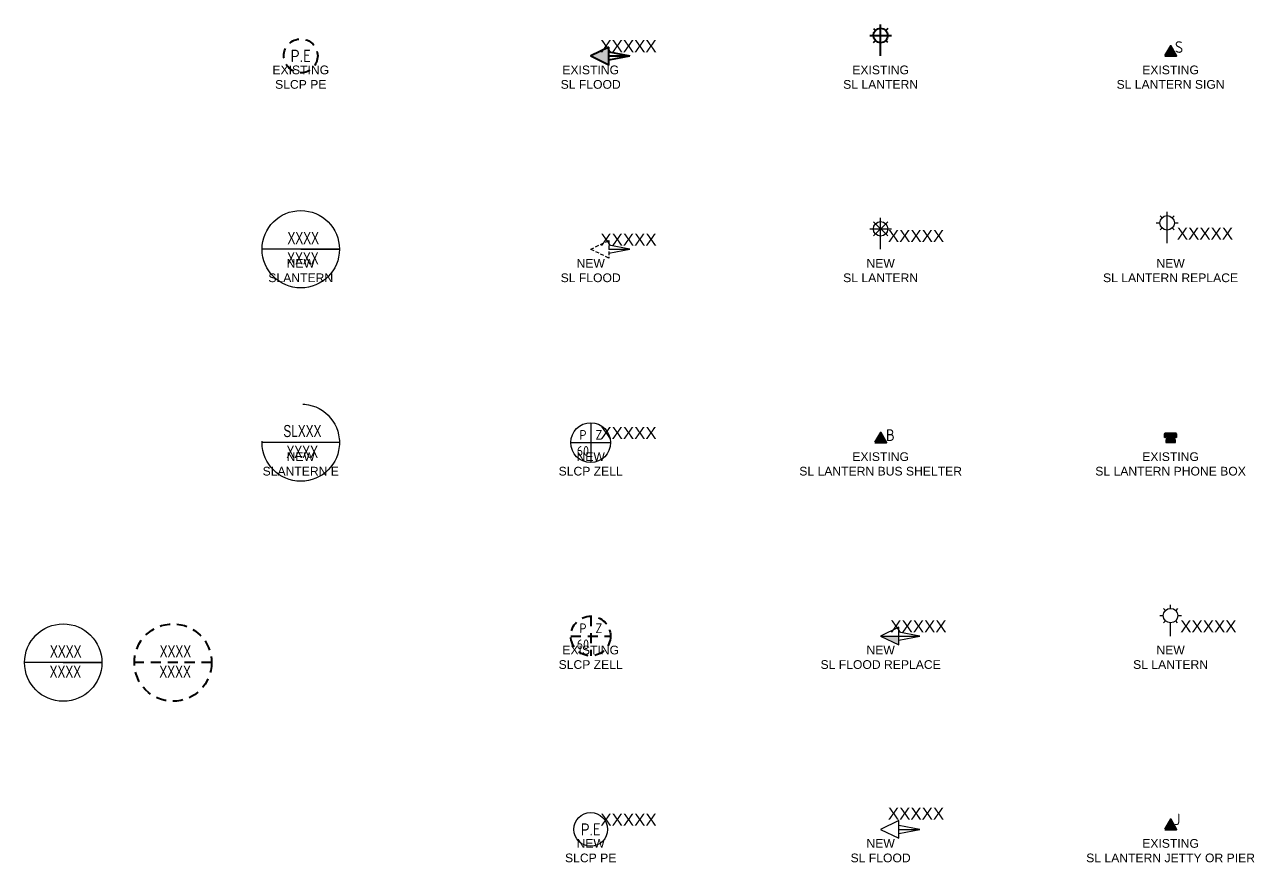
# Model space of a CAD drawing. Header units: metres. Extents: x -57 to 424, y -7 to 166.
# Drawn here: x -57.1 to 197.3, y -6.8 to 166.5 of the extents above; entities that cross this region are included whole.
import ezdxf
from ezdxf.enums import TextEntityAlignment as Align

# ---------------------------------------------------------------- set-up
doc = ezdxf.new("R2010")
doc.units = ezdxf.units.M
doc.set_wipeout_variables(frame=1)
for name, pattern in [('Dash', [5, 3, -2]), ('DASHED', [0.75, 0.5, -0.25]), ('DASHEDX2', [38.1, 25.4, -12.7])]:
    doc.linetypes.add(name, pattern=pattern)
doc.layers.get('0').update_dxf_attribs({"color": 6})
doc.layers.add('Equip_SP_SL_EXT', color=7, linetype='Continuous')
doc.layers.add('Equip_SP_SL_NEW', color=2, linetype='Continuous')
doc.styles.add('iecARIAL', font='ARIAL.TTF', dxfattribs={"height": 2})
doc.styles.add('IESYMBOL1', font='isocp.shx')
doc.styles.add('SL_LABEL', font='ARIAL.TTF', dxfattribs={"height": 2.5})
doc.styles.add('SLCP_LABEL', font='ARIAL.TTF', dxfattribs={"height": 3.5})
doc.styles.get("Standard").update_dxf_attribs({"font": 'ARIAL.TTF'})
doc.linetypes.add('IE UGWall', pattern='A,9.4,["/",Standard,S=1,R=0,X=0,Y=0.2],0', length=9.4)

# ---------------------------------------------------------------- blocks, each defined once
blk = doc.blocks.new('SLANTERN_EXIST')
at = {"linetype": 'DASHEDX2'}
blk.add_line((8, 0), (-8, 0), dxfattribs=at)
at = {"linetype": 'DASHEDX2', "lineweight": -2}
blk.add_circle((0, 0), 8, dxfattribs=at)
at = {"width": 0.7}
for tag, p in [('SNUMBER', (0.34, 1.15)), ('CNUMBER', (0.31, -3.15))]:
    blk.add_attdef(tag, text='', height=2.5, dxfattribs=at).set_placement(p, align=Align.CENTER)
at = {"flags": 1}
blk.add_attdef('Z', (0, 0), '', height=0.2, dxfattribs=at)
blk = doc.blocks.new('SLANTERN_NUM')
for p, q in [((8, 0), (-8, 0)), ((0, 0), (8, 0))]:
    blk.add_line(p, q)
blk.add_circle((0, 0), 8)
at = {"width": 0.7}
for tag, p in [('SNUMBER', (0.51, 1.05)), ('CNUMBER', (0.44, -3.15))]:
    blk.add_attdef(tag, text='', height=2.5, dxfattribs=at).set_placement(p, align=Align.CENTER)
at = {"flags": 1}
blk.add_attdef('Z', (0, 0), '', height=0.2, dxfattribs=at)
blk = doc.blocks.new('SLCP_PE_EXT')
at = {"linetype": 'Dash', "lineweight": 40, "ltscale": 0.7}
blk.add_circle((0, 0), 3.5, dxfattribs=at)
at = {"lineweight": 40, "style": 'IESYMBOL1'}
blk.add_text('P.E', height=2.56, dxfattribs=at).set_placement((0, 0), align=Align.MIDDLE)
at = {"style": 'iecARIAL', "flags": 8}
blk.add_attdef('ASSET_NUM', (1.5, 1.5), '', height=2.5, dxfattribs=at)
for tag, p, flags in [('Z', (0, 0), 1), ('CONSTRUCTED_VOLTAGE', (0, -0.2), 9), ('CONTROL_TYPE', (0, -0.4), 9), ('OPERATING_VOLTAGE', (0, -0.8), 9), ('ORIENTATION', (0, -1), 9), ('OWNED_BY', (0, -1.2), 9), ('STATE', (0, -2), 9), ('NO_PHASES', (0, -0.6), 9), ('USAGE', (0, -1.4), 9), ('LOCATION', (0, -1.6), 9), ('NOTES', (0, -1.8), 9)]:
    blk.add_attdef(tag, p, '', height=0.2, dxfattribs=dict(flags=flags))
blk = doc.blocks.new('SLCP_PE_NEW')
blk.add_circle((0, 0), 3.5)
at = {"style": 'IESYMBOL1'}
blk.add_text('P.E', height=2.5, dxfattribs=at).set_placement((0, 0), align=Align.MIDDLE)
for tag, height, flags, p in [('ASSET_NUM', 2.5, 8, (2, 2)), ('CONSTRUCTED_VOLTAGE', 0.2, 9, (1.5, 0)), ('CONTROL_TYPE', 0.2, 9, (1.5, -0.2)), ('OPERATING_VOLTAGE', 0.2, 9, (1.5, -0.6)), ('ORIENTATION', 0.2, 9, (1.5, -0.8)), ('OWNED_BY', 0.2, 9, (1.5, -1)), ('OPERATED_BY', 0.2, 9, (1.5, -1.2)), ('STATE', 0.2, 9, (1.5, -2.2)), ('STREETNAME', 0.2, 9, (1.5, -2.4)), ('SUBURB', 0.2, 9, (1.5, -2.6)), ('NO_PHASES', 0.2, 9, (1.5, -0.4)), ('MAINTAINED_BY', 0.2, 9, (1.5, -1.4)), ('USAGE', 0.2, 9, (1.5, -1.6)), ('LOCATION', 0.2, 9, (1.5, -1.8)), ('NOTES', 0.2, 9, (1.5, -2)), ('AMP_RATING', 0.2, 9, (1.5, -2.8)), ('Z', 0.2, 1, (1.5, -3))]:
    blk.add_attdef(tag, text='', height=height, dxfattribs=dict(flags=flags)).set_placement(p, align=Align.MIDDLE_LEFT)
blk = doc.blocks.new('SLCP_ZELL_EXT')
at = {"linetype": 'Dash', "lineweight": 40, "ltscale": 0.7}
for p, q in [((0, 4.11), (0, -4.11)), ((-4.11, 0), (4.11, 0))]:
    blk.add_line(p, q, dxfattribs=at)
blk.add_circle((0, 0), 4.11, dxfattribs=at)
at = {"lineweight": 40, "style": 'IESYMBOL1'}
for s, p in [('P', (-1.6, 0)), ('Z', (1.7, 0)), ('60', (-1.61, -3.31))]:
    blk.add_text(s, height=2, dxfattribs=at).set_placement(p, align=Align.BOTTOM_CENTER)
at = {"style": 'SLCP_LABEL', "flags": 9}
for tag, height, p in [('ASSET_NUM', 2.5, (2, 2)), ('STREET_CODE', 0.2, (0, -0.2))]:
    blk.add_attdef(tag, text='', height=height, dxfattribs=at).set_placement(p, align=Align.MIDDLE_LEFT)
at = {"flags": 1}
blk.add_attdef('Z', (0, 0), '', height=0.2, dxfattribs=at)
at = {"flags": 9}
for tag, p in [('CONSTRUCTED_VOLTAGE', (0, -0.4)), ('CONTROL_TYPE', (0, -0.6)), ('OPERATING_VOLTAGE', (0, -1)), ('ORIENTATION', (0, -1.2)), ('OWNED_BY', (0, -1.4)), ('STATE', (0, -2)), ('NO_PHASES', (0, -0.8)), ('USAGE', (0, -1.6)), ('LOCATION', (0, -1.8)), ('NOTES', (0, -2.2))]:
    blk.add_attdef(tag, text='', height=0.2, dxfattribs=at).set_placement(p, align=Align.MIDDLE_LEFT)
blk = doc.blocks.new('SLCP_ZELL_NEW')
for p, q in [((0, 4.11), (0, -4.11)), ((0, 4.11), (0, -4.11)), ((0, 4.11), (0, -4.11)), ((-4.11, 0), (4.11, 0)), ((-4.11, 0), (4.11, 0)), ((-4.11, 0), (4.11, 0))]:
    blk.add_line(p, q)
blk.add_circle((0, 0), 4.11)
at = {"style": 'IESYMBOL1'}
for s, p in [('P', (-1.6, 0)), ('Z', (1.7, 0)), ('60', (-1.61, -3.31))]:
    blk.add_text(s, height=2, dxfattribs=at).set_placement(p, align=Align.BOTTOM_CENTER)
for tag, height, flags, p in [('ASSET_NUM', 2.5, 8, (2, 2)), ('CONSTRUCTED_VOLTAGE', 0.2, 9, (1.5, 0)), ('CONTROL_TYPE', 0.2, 9, (1.5, -0.2)), ('OPERATING_VOLTAGE', 0.2, 9, (1.5, -0.6)), ('ORIENTATION', 0.2, 9, (1.5, -0.8)), ('OWNED_BY', 0.2, 9, (1.5, -1)), ('OPERATED_BY', 0.2, 9, (1.5, -1.2)), ('STATE', 0.2, 9, (1.5, -2.2)), ('STREETNAME', 0.2, 9, (1.5, -2.4)), ('SUBURB', 0.2, 9, (1.5, -2.6)), ('NO_PHASES', 0.2, 9, (1.5, -0.4)), ('MAINTAINED_BY', 0.2, 9, (1.5, -1.4)), ('USAGE', 0.2, 9, (1.5, -1.6)), ('LOCATION', 0.2, 9, (1.5, -1.8)), ('NOTES', 0.2, 9, (1.5, -2)), ('AMP_RATING', 0.2, 9, (1.5, -2.8)), ('Z', 0.2, 1, (1.5, -3))]:
    blk.add_attdef(tag, text='', height=height, dxfattribs=dict(flags=flags)).set_placement(p, align=Align.MIDDLE_LEFT)
blk = doc.blocks.new('SL_FLOOD_DEL')
at = {"linetype": 'DASHED', "ltscale": 1.5}
for p, q in [((0, 0), (3.75, 1.81)), ((3.75, -1.81), (0, 0)), ((3.75, 1.81), (3.75, -1.81))]:
    blk.add_line(p, q, dxfattribs=at)
blk.add_line((3.75, 0), (8.09, 0))
blk.add_lwpolyline([(3.75, -0.83), (8.09, 0), (3.75, 0.83)])
for tag, height, flags, p in [('ASSET_NUM', 2.5, 8, (2, 2)), ('CONSTRUCTED_VOLTAGE', 0.2, 9, (1.5, 0)), ('CONTROL_TYPE', 0.2, 9, (1.5, -0.2)), ('OPERATED_BY', 0.2, 9, (1.5, -1)), ('SUBURB', 0.2, 9, (1.5, -1.4)), ('STREETNAME', 0.2, 9, (1.5, -1.6)), ('LANTERN_PURPOSE', 0.2, 9, (1.5, -0.4)), ('LANTERN_TYPE', 0.2, 9, (1.5, -0.6)), ('NO_PHASES', 0.2, 9, (1.5, -0.8)), ('MAINTAINED_BY', 0.2, 9, (1.5, -1.2)), ('NOTES', 0.2, 9, (1.5, -1.8)), ('LOCATION', 0.2, 9, (1.5, -2)), ('LEGEND', 0.2, 9, (1.5, -2.2)), ('LTYPEVOCAB', 0.2, 9, (1.5, -2.4)), ('LTYPE', 0.2, 9, (1.5, -2.6)), ('LREPLACE', 0.2, 9, (1.5, -2.8)), ('LREMOVE', 0.2, 9, (1.5, -3)), ('LRATECODE', 0.2, 9, (1.5, -3.2)), ('LOUTREACHVOCAB', 0.2, 9, (1.5, -3.4)), ('LOUTREACH', 0.2, 9, (1.5, -3.6)), ('LNUMBER', 0.2, 9, (1.5, -3.8)), ('LANTNUMBER', 0.2, 9, (1.5, -4)), ('LNEW', 0.2, 9, (1.5, -4.2)), ('LMASTVOCAB', 0.2, 9, (1.5, -4.4)), ('LMAST', 0.2, 9, (1.5, -4.6)), ('LLAMPVOCAB', 0.2, 9, (1.5, -4.8)), ('LLAMP', 0.2, 9, (1.5, -5)), ('CREPLACE', 0.2, 9, (1.5, -7.4)), ('CREMOVE', 0.2, 9, (1.5, -7.6)), ('LEXIST', 0.2, 9, (1.5, -5.2)), ('LCHARGE3PERCENT', 0.2, 9, (1.5, -5.4)), ('LCHARGE3', 0.2, 9, (1.5, -5.6)), ('LCHARGE2PERCENT', 0.2, 9, (1.5, -5.8)), ('LCHARGE2', 0.2, 9, (1.5, -6)), ('LCHARGE1PERCENT', 0.2, 9, (1.5, -6.2)), ('LCHARGE1', 0.2, 9, (1.5, -6.4)), ('LCATEGORY', 0.2, 9, (1.5, -6.6)), ('LBRACKETVOCAB', 0.2, 9, (1.5, -6.8)), ('LBRACKET', 0.2, 9, (1.5, -7)), ('LKINGHEIGHT', 0.2, 9, (1.5, -7.2)), ('CNUMBER', 0.2, 9, (1.5, -7.8)), ('CNEW', 0.2, 9, (1.5, -8)), ('CEXIST', 0.2, 9, (1.5, -8.2)), ('STATE', 0.2, 9, (1.5, -8.6)), ('OWNED_BY', 0.2, 9, (1.5, -8.8)), ('ORIENTATION', 0.2, 9, (1.5, -9)), ('OPERATING_VOLTAGE', 0.2, 9, (1.5, -9.2)), ('Z', 0.2, 1, (1.5, -9.4)), ('USAGE', 0.2, 9, (1.5, -8.4))]:
    blk.add_attdef(tag, text='', height=height, dxfattribs=dict(flags=flags)).set_placement(p, align=Align.MIDDLE_LEFT)
blk = doc.blocks.new('SL_FLOOD_EXT')
at = {"lineweight": 40}
blk.add_hatch(color=256, dxfattribs=at).paths.add_polyline_path([(3.76, 1.82), (0, 0), (3.76, -1.82)])
for p in [(3.75, 0.83), (3.75, 0), (3.75, -0.83)]:
    blk.add_line(p, (8.09, 0), dxfattribs=at)
blk.add_lwpolyline([(3.76, 1.82), (0, 0), (3.76, -1.82)], close=True, dxfattribs=at)
for tag, height, flags, p in [('ASSET_NUM', 2.5, 8, (2, 2)), ('LNUMBER', 0.2, 9, (1.5, 0)), ('CONSTRUCTED_VOLTAGE', 0.2, 9, (1.5, -0.2)), ('CONTROL_TYPE', 0.2, 9, (1.5, -0.4)), ('OPERATING_VOLTAGE', 0.2, 9, (1.5, -1.2)), ('ORIENTATION', 0.2, 9, (1.5, -1.4)), ('OWNED_BY', 0.2, 9, (1.5, -1.6)), ('OPERATED_BY', 0.2, 9, (1.5, -1.8)), ('STATE', 0.2, 9, (1.5, -2.2)), ('CEXIST', 0.2, 9, (1.5, -2.6)), ('LANTERN_PURPOSE', 0.2, 9, (1.5, -0.6)), ('LANTERN_TYPE', 0.2, 9, (1.5, -0.8)), ('NO_PHASES', 0.2, 9, (1.5, -1)), ('MAINTAINED_BY', 0.2, 9, (1.5, -2)), ('USAGE', 0.2, 9, (1.5, -2.4)), ('CNEW', 0.2, 9, (1.5, -2.8)), ('CNUMBER', 0.2, 9, (1.5, -3)), ('CREMOVE', 0.2, 9, (1.5, -3.2)), ('CREPLACE', 0.2, 9, (1.5, -3.4)), ('LKINGHEIGHT', 0.2, 9, (1.5, -3.6)), ('LBRACKET', 0.2, 9, (1.5, -3.8)), ('LBRACKETVOCAB', 0.2, 9, (1.5, -4)), ('LCATEGORY', 0.2, 9, (1.5, -4.2)), ('LCHARGE1', 0.2, 9, (1.5, -4.4)), ('LCHARGE1PERCENT', 0.2, 9, (1.5, -4.6)), ('LCHARGE2', 0.2, 9, (1.5, -4.8)), ('LCHARGE2PERCENT', 0.2, 9, (1.5, -5)), ('LCHARGE3', 0.2, 9, (1.5, -5.2)), ('LCHARGE3PERCENT', 0.2, 9, (1.5, -5.4)), ('LEXIST', 0.2, 9, (1.5, -5.6)), ('LLAMP', 0.2, 9, (1.5, -5.8)), ('LLAMPVOCAB', 0.2, 9, (1.5, -6)), ('LMAST', 0.2, 9, (1.5, -6.2)), ('LMASTVOCAB', 0.2, 9, (1.5, -6.4)), ('LNEW', 0.2, 9, (1.5, -6.6)), ('LANTNUMBER', 0.2, 9, (1.5, -6.8)), ('LOUTREACH', 0.2, 9, (1.5, -7)), ('LOUTREACHVOCAB', 0.2, 9, (1.5, -7.2)), ('LRATECODE', 0.2, 9, (1.5, -7.4)), ('LREMOVE', 0.2, 9, (1.5, -7.6)), ('STREETNAME', 0.2, 9, (1.5, -9)), ('SUBURB', 0.2, 9, (1.5, -9.2)), ('Z', 0.2, 1, (1.5, -9.4)), ('LREPLACE', 0.2, 9, (1.5, -7.8)), ('LTYPE', 0.2, 9, (1.5, -8)), ('LTYPEVOCAB', 0.2, 9, (1.5, -8.2)), ('LEGEND', 0.2, 9, (1.5, -8.4)), ('LOCATION', 0.2, 9, (1.5, -8.6)), ('NOTES', 0.2, 9, (1.5, -8.8))]:
    blk.add_attdef(tag, text='', height=height, dxfattribs=dict(flags=flags)).set_placement(p, align=Align.MIDDLE_LEFT)
blk = doc.blocks.new('SL_FLOOD_NEW')
for p, q in [((8.1, 0), (3.76, 0.83)), ((3.76, -0.83), (8.1, 0)), ((3.76, 0), (8.1, 0))]:
    blk.add_line(p, q)
blk.add_lwpolyline([(3.76, 1.82), (0, 0), (3.76, -1.82)], close=True)
at = {"style": 'iecARIAL', "flags": 9}
blk.add_attdef('ASSET_NUM', (1.5, 2.02), '', height=2.5, dxfattribs=at)
for tag, p, height, flags in [('Z', (0, 0), 0.2, 1), ('CONSTRUCTED_VOLTAGE', (0, -0.2), 0.2, 9), ('CONTROL_TYPE', (0, -0.4), 0.2, 9), ('OPERATING_VOLTAGE', (0, -1.2), 0.2, 9), ('ORIENTATION', (0, -1.4), 0.2, 9), ('OWNED_BY', (0, -1.6), 0.2, 9), ('STATE', (0, -1.8), 0.2, 9), ('CEXIST', (0, -2.2), 0.2, 9), ('CNEW', (0, -2.4), 0.2, 9), ('CNUMBER', (0, -2.6), 0.2, 9), ('LANTERN_PURPOSE', (0, -0.6), 0.2, 9), ('LANTERN_TYPE', (0, -0.8), 0.2, 9), ('NO_PHASES', (0, -1), 0.2, 9), ('USAGE', (0, -2), 0.2, 9), ('LNUMBER', (4.29, -3.76), 2.5, 8), ('CREMOVE', (0, -2.8), 0.2, 9), ('CREPLACE', (0, -3), 0.2, 9), ('LKINGHEIGHT', (0, -3.2), 0.2, 9), ('LBRACKET', (0, -3.4), 0.2, 9), ('LBRACKETVOCAB', (0, -3.6), 0.2, 9), ('LCATEGORY', (0, -3.8), 0.2, 9), ('LCHARGE1', (0, -4), 0.2, 9), ('LCHARGE1PERCENT', (0, -4.2), 0.2, 9), ('LCHARGE2', (0, -4.4), 0.2, 9), ('LCHARGE2PERCENT', (0, -4.6), 0.2, 9), ('LCHARGE3', (0, -4.8), 0.2, 9), ('LCHARGE3PERCENT', (0, -5), 0.2, 9), ('LEXIST', (0, -5.2), 0.2, 9), ('LLAMP', (0, -5.4), 0.2, 9), ('LLAMPVOCAB', (0, -5.6), 0.2, 9), ('LMAST', (0, -5.8), 0.2, 9), ('LMASTVOCAB', (0, -6), 0.2, 9), ('LNEW', (0, -6.2), 0.2, 9), ('LANTNUMBER', (0, -6.4), 0.2, 9), ('LOUTREACH', (0, -6.8), 0.2, 9), ('LOUTREACHVOCAB', (0, -7), 0.2, 9), ('LRATECODE', (0, -7.2), 0.2, 9), ('LREMOVE', (0, -7.4), 0.2, 9), ('LREPLACE', (0, -7.6), 0.2, 9), ('LTYPE', (0, -7.8), 0.2, 9), ('STREETNAME', (0, -8.8), 0.2, 9), ('SUBURB', (0, -9), 0.2, 9), ('LTYPEVOCAB', (0, -8), 0.2, 9), ('LEGEND', (0, -8.2), 0.2, 9), ('LOCATION', (0, -8.4), 0.2, 9), ('NOTES', (0, -8.6), 0.2, 9)]:
    blk.add_attdef(tag, p, '', height=height, dxfattribs=dict(flags=flags))
blk = doc.blocks.new('SL_FLOOD_REPLACE_NEW')
blk.add_hatch(color=256).paths.add_polyline_path([(0, 0), (3.76, -1.82), (3.76, 0)])
for p, q in [((0, 0), (8.1, 0)), ((8.1, 0), (3.76, 0.83)), ((3.76, -0.83), (8.1, 0))]:
    blk.add_line(p, q)
blk.add_lwpolyline([(3.76, 1.82), (0, 0), (3.76, -1.82)], close=True)
for tag, height, flags, p in [('ASSET_NUM', 2.5, 8, (2, 2)), ('LNUMBER', 0.2, 9, (1.5, 0)), ('CONSTRUCTED_VOLTAGE', 0.2, 9, (1.5, -0.2)), ('CONTROL_TYPE', 0.2, 9, (1.5, -0.4)), ('OPERATING_VOLTAGE', 0.2, 9, (1.5, -1.2)), ('ORIENTATION', 0.2, 9, (1.5, -1.4)), ('OWNED_BY', 0.2, 9, (1.5, -1.6)), ('OPERATED_BY', 0.2, 9, (1.5, -1.8)), ('STATE', 0.2, 9, (1.5, -2.2)), ('CEXIST', 0.2, 9, (1.5, -2.6)), ('LANTERN_PURPOSE', 0.2, 9, (1.5, -0.6)), ('LANTERN_TYPE', 0.2, 9, (1.5, -0.8)), ('NO_PHASES', 0.2, 9, (1.5, -1)), ('MAINTAINED_BY', 0.2, 9, (1.5, -2)), ('USAGE', 0.2, 9, (1.5, -2.4)), ('CNEW', 0.2, 9, (1.5, -2.8)), ('CNUMBER', 0.2, 9, (1.5, -3)), ('CREMOVE', 0.2, 9, (1.5, -3.2)), ('CREPLACE', 0.2, 9, (1.5, -3.4)), ('LKINGHEIGHT', 0.2, 9, (1.5, -3.6)), ('LBRACKET', 0.2, 9, (1.5, -3.8)), ('LBRACKETVOCAB', 0.2, 9, (1.5, -4)), ('LCATEGORY', 0.2, 9, (1.5, -4.2)), ('LCHARGE1', 0.2, 9, (1.5, -4.4)), ('LCHARGE1PERCENT', 0.2, 9, (1.5, -4.6)), ('LCHARGE2', 0.2, 9, (1.5, -4.8)), ('LCHARGE2PERCENT', 0.2, 9, (1.5, -5)), ('LCHARGE3', 0.2, 9, (1.5, -5.2)), ('LCHARGE3PERCENT', 0.2, 9, (1.5, -5.4)), ('LEXIST', 0.2, 9, (1.5, -5.6)), ('LLAMP', 0.2, 9, (1.5, -5.8)), ('LLAMPVOCAB', 0.2, 9, (1.5, -6)), ('LMAST', 0.2, 9, (1.5, -6.2)), ('LMASTVOCAB', 0.2, 9, (1.5, -6.4)), ('LNEW', 0.2, 9, (1.5, -6.6)), ('LANTNUMBER', 0.2, 9, (1.5, -6.8)), ('LOUTREACH', 0.2, 9, (1.5, -7)), ('LOUTREACHVOCAB', 0.2, 9, (1.5, -7.2)), ('LRATECODE', 0.2, 9, (1.5, -7.4)), ('LREMOVE', 0.2, 9, (1.5, -7.6)), ('STREETNAME', 0.2, 9, (1.5, -9)), ('SUBURB', 0.2, 9, (1.5, -9.2)), ('Z', 0.2, 1, (1.5, -9.4)), ('LREPLACE', 0.2, 9, (1.5, -7.8)), ('LTYPE', 0.2, 9, (1.5, -8)), ('LTYPEVOCAB', 0.2, 9, (1.5, -8.2)), ('LEGEND', 0.2, 9, (1.5, -8.4)), ('LOCATION', 0.2, 9, (1.5, -8.6)), ('NOTES', 0.2, 9, (1.5, -8.8))]:
    blk.add_attdef(tag, text='', height=height, dxfattribs=dict(flags=flags)).set_placement(p, align=Align.MIDDLE_LEFT)
blk = doc.blocks.new('SL_LANTERN_BUS_SHELTER_EXT')
at = {"lineweight": 40}
blk.add_hatch(color=256, dxfattribs=at).paths.add_polyline_path([(0.02, 2.09), (-1.2, 0), (1.2, 0)])
blk.add_lwpolyline([(-1.2, 0), (1.2, 0), (0.02, 2.09)], close=True, dxfattribs=at)
at = {"lineweight": 40, "style": 'IESYMBOL1'}
blk.add_text('B', height=2.4, dxfattribs=at).set_placement((1.1, 1.55), align=Align.MIDDLE_LEFT)
blk = doc.blocks.new('*U38')
for p, q in [((1.46, 2.76), (-1.46, 5.68)), ((-1.46, 2.76), (1.46, 5.68)), ((0, 1.97), (0, 6.47)), ((-2.25, 4.22), (2.25, 4.22)), ((0, 0), (0, 2.72)), ((0, 0), (0, 0))]:
    blk.add_line(p, q)
blk.add_circle((0, 4.22), 1.5)
at = {"style": 'iecARIAL', "flags": 8}
blk.add_attdef('ASSET_NUM', (1.5, 1.5), '', height=2.5, dxfattribs=at)
for tag, p, height, flags in [('CONSTRUCTED_VOLTAGE', (0, -0.2), 0.2, 9), ('CONTROL_TYPE', (0, -0.4), 0.2, 9), ('OPERATING_VOLTAGE', (0, -1.2), 0.2, 9), ('ORIENTATION', (0, -1.4), 0.2, 9), ('OWNED_BY', (0, -1.6), 0.2, 9), ('STATE', (0, -1.8), 0.2, 9), ('CEXIST', (0, -2.2), 0.2, 9), ('CNEW', (0, -2.4), 0.2, 9), ('CNUMBER', (0, -2.6), 0.2, 9), ('LANTERN_PURPOSE', (0, -0.6), 0.2, 9), ('LANTERN_TYPE', (0, -0.8), 0.2, 9), ('NO_PHASES', (0, -1), 0.2, 9), ('USAGE', (0, -2), 0.2, 9), ('LNUMBER', (1.2, -2.8), 2.5, 8), ('CREMOVE', (0, -2.8), 0.2, 9), ('CREPLACE', (0, -3), 0.2, 9), ('LKINGHEIGHT', (0, -3.2), 0.2, 9), ('LBRACKET', (0, -3.4), 0.2, 9), ('LBRACKETVOCAB', (0, -3.6), 0.2, 9), ('LCATEGORY', (0, -3.8), 0.2, 9), ('LCHARGE1', (0, -4), 0.2, 9), ('LCHARGE1PERCENT', (0, -4.2), 0.2, 9), ('LCHARGE2', (0, -4.4), 0.2, 9), ('LCHARGE2PERCENT', (0, -4.6), 0.2, 9), ('LCHARGE3', (0, -4.8), 0.2, 9), ('LCHARGE3PERCENT', (0, -5), 0.2, 9), ('LEXIST', (0, -5.2), 0.2, 9), ('LLAMP', (0, -5.4), 0.2, 9), ('LLAMPVOCAB', (0, -5.6), 0.2, 9), ('LMAST', (0, -5.8), 0.2, 9), ('LMASTVOCAB', (0, -6), 0.2, 9), ('LNEW', (0, -6.2), 0.2, 9), ('LANTNUMBER', (0, -6.4), 0.2, 9), ('LOUTREACH', (0, -6.8), 0.2, 9), ('LOUTREACHVOCAB', (0, -7), 0.2, 9), ('LRATECODE', (0, -7.2), 0.2, 9), ('LREMOVE', (0, -7.4), 0.2, 9), ('LREPLACE', (0, -7.6), 0.2, 9), ('LTYPE', (0, -7.8), 0.2, 9), ('STREETNAME', (0, -8.8), 0.2, 9), ('SUBURB', (0, -9), 0.2, 1), ('LTYPEVOCAB', (0, -8), 0.2, 9), ('LEGEND', (0, -8.2), 0.2, 9), ('LOCATION', (0, -8.4), 0.2, 9), ('NOTES', (0, -8.6), 0.2, 9)]:
    blk.add_attdef(tag, p, '', height=height, dxfattribs=dict(flags=flags))
blk = doc.blocks.new('*U39')
at = {"lineweight": 40}
for p, q in [((-1.46, 5.68), (-1.06, 5.28)), ((0, 1.97), (0, 6.47)), ((1.46, 5.68), (1.06, 5.28)), ((-2.25, 4.22), (2.25, 4.22)), ((-1.46, 2.76), (-1.06, 3.16)), ((0, 0), (0, 2.72)), ((1.46, 2.76), (1.06, 3.16))]:
    blk.add_line(p, q, dxfattribs=at)
blk.add_circle((0, 4.22), 1.5, dxfattribs=at)
at = {"style": 'iecARIAL', "flags": 9}
blk.add_attdef('ASSET_NUM', (1.5, 1.5), '', height=2.5, dxfattribs=at)
for tag, p, height, flags in [('OPERATING_VOLTAGE', (0.98, -1.65), 0.2, 9), ('ORIENTATION', (0.98, -1.85), 0.2, 9), ('OWNED_BY', (0.98, -2.05), 0.2, 9), ('STATE', (0.98, -2.25), 0.2, 9), ('CONSTRUCTED_VOLTAGE', (0.98, -0.65), 0.2, 9), ('CONTROL_TYPE', (0.98, -0.85), 0.2, 9), ('LANTERN_PURPOSE', (0.98, -1.05), 0.2, 9), ('LANTERN_TYPE', (0.98, -1.25), 0.2, 9), ('NO_PHASES', (0.98, -1.45), 0.2, 9), ('USAGE', (0.98, -2.45), 0.2, 9), ('CEXIST', (0.98, -2.65), 0.2, 9), ('LNUMBER', (2.18, -3.25), 2.5, 8), ('CNEW', (0.98, -2.85), 0.2, 9), ('CNUMBER', (0.98, -3.05), 0.2, 9), ('CREMOVE', (0.98, -3.25), 0.2, 9), ('CREPLACE', (0.98, -3.45), 0.2, 9), ('LKINGHEIGHT', (0.98, -3.65), 0.2, 9), ('LBRACKET', (0.98, -3.85), 0.2, 9), ('LBRACKETVOCAB', (0.98, -4.05), 0.2, 9), ('LCATEGORY', (0.98, -4.25), 0.2, 9), ('LCHARGE1', (0.98, -4.45), 0.2, 9), ('LCHARGE1PERCENT', (0.98, -4.65), 0.2, 9), ('LCHARGE2', (0.98, -4.85), 0.2, 9), ('LCHARGE2PERCENT', (0.98, -5.05), 0.2, 9), ('LCHARGE3', (0.98, -5.25), 0.2, 9), ('LCHARGE3PERCENT', (0.98, -5.45), 0.2, 9), ('LEXIST', (0.98, -5.65), 0.2, 9), ('LLAMP', (0.98, -5.85), 0.2, 9), ('LLAMPVOCAB', (0.98, -6.05), 0.2, 9), ('LMAST', (0.98, -6.25), 0.2, 9), ('LMASTVOCAB', (0.98, -6.45), 0.2, 9), ('LNEW', (0.98, -6.65), 0.2, 9), ('LANTNUMBER', (0.98, -6.85), 0.2, 9), ('LOUTREACH', (0.98, -7.25), 0.2, 9), ('LOUTREACHVOCAB', (0.98, -7.45), 0.2, 9), ('LRATECODE', (0.98, -7.65), 0.2, 9), ('STREETNAME', (0.98, -9.25), 0.2, 9), ('SUBURB', (0.98, -9.45), 0.2, 1), ('LREMOVE', (0.98, -7.85), 0.2, 9), ('LREPLACE', (0.98, -8.05), 0.2, 9), ('LTYPE', (0.98, -8.25), 0.2, 9), ('LTYPEVOCAB', (0.98, -8.45), 0.2, 9), ('LEGEND', (0.98, -8.65), 0.2, 9), ('LOCATION', (0.98, -8.85), 0.2, 9), ('NOTES', (0.98, -9.05), 0.2, 9)]:
    blk.add_attdef(tag, p, '', height=height, dxfattribs=dict(flags=flags))
blk = doc.blocks.new('SL_LANTERN_JETTY_OR_PIER_EXT')
at = {"lineweight": 40}
blk.add_hatch(color=256, dxfattribs=at).paths.add_polyline_path([(0.02, 2.09), (-1.2, 0), (1.2, 0)])
blk.add_lwpolyline([(-1.2, 0), (1.2, 0), (0.02, 2.09)], close=True, dxfattribs=at)
at = {"lineweight": 40, "style": 'IESYMBOL1'}
blk.add_text('J', height=2.4, dxfattribs=at).set_placement((0.72, 2.08), align=Align.MIDDLE_LEFT)
blk = doc.blocks.new('*U45')
blk.add_line((0, 0), (0, 0))
for tag, p, flags in [('Z', (0, 0), 1), ('OPERATED_BY', (0, -9.61), 9), ('OUTREACHRATE', (0, -10.92), 1), ('BRACKETRATE', (0.02, -11.23), 1), ('FOUNDATIONTYPE', (0.02, -12.02), 1), ('MASTRATE', (0.04, -10.63), 1), ('MOUNTING_HEIGHT', (0.05, -11.67), 1)]:
    blk.add_attdef(tag, p, '', height=0.2, dxfattribs=dict(flags=flags))
at = {"style": 'SL_LABEL', "flags": 9}
blk.add_attdef('STREET_CODE', text='', height=0.2, dxfattribs=at).set_placement((0, -0.2), align=Align.MIDDLE_LEFT)
for tag, height, flags, p in [('CONSTRUCTED_VOLTAGE', 0.2, 9, (0, -0.4)), ('CONTROL_TYPE', 0.2, 9, (0, -0.6)), ('OPERATING_VOLTAGE', 0.2, 9, (0, -1.4)), ('ORIENTATION', 0.2, 9, (0, -1.6)), ('OWNED_BY', 0.2, 9, (0, -1.8)), ('STATE', 0.2, 9, (0, -2)), ('CEXIST', 0.2, 9, (0, -2.4)), ('CNEW', 0.2, 9, (0, -2.6)), ('LANTERN_PURPOSE', 0.2, 9, (0, -0.8)), ('LANTERN_TYPE', 0.2, 9, (0, -1)), ('NO_PHASES', 0.2, 9, (0, -1.2)), ('USAGE', 0.2, 9, (0, -2.2)), ('LNUMBER', 2.5, 8, (1.2, -2.8)), ('CNUMBER', 0.2, 9, (0, -2.8)), ('CREMOVE', 0.2, 9, (0, -3)), ('CREPLACE', 0.2, 9, (0, -3.2)), ('LKINGHEIGHT', 0.2, 9, (0, -3.4)), ('LBRACKET', 0.2, 9, (0, -3.6)), ('LBRACKETVOCAB', 0.2, 9, (0, -3.8)), ('LCATEGORY', 0.2, 9, (0, -4)), ('LCHARGE1', 0.2, 9, (0, -4.2)), ('LCHARGE1PERCENT', 0.2, 9, (0, -4.4)), ('LCHARGE2', 0.2, 9, (0, -4.6)), ('LCHARGE2PERCENT', 0.2, 9, (0, -4.8)), ('LCHARGE3', 0.2, 9, (0, -5)), ('LCHARGE3PERCENT', 0.2, 9, (0, -5.2)), ('LEXIST', 0.2, 9, (0, -5.4)), ('LLAMP', 0.2, 9, (0, -5.6)), ('LLAMPVOCAB', 0.2, 9, (0, -5.8)), ('LMAST', 0.2, 9, (0, -6)), ('LMASTVOCAB', 0.2, 9, (0, -6.2)), ('LNEW', 0.2, 9, (0, -6.4)), ('LANTNUMBER', 0.2, 9, (0, -6.6)), ('LOUTREACH', 0.2, 9, (0, -7)), ('LOUTREACHVOCAB', 0.2, 9, (0, -7.2)), ('LRATECODE', 0.2, 9, (0, -7.4)), ('LREMOVE', 0.2, 9, (0, -7.6)), ('SUBURB', 0.2, 9, (0, -8.6)), ('STREETNAME', 0.2, 9, (0, -8.8)), ('LREPLACE', 0.2, 9, (0, -7.8)), ('LTYPE', 0.2, 9, (0, -8)), ('LTYPEVOCAB', 0.2, 9, (0, -8.2)), ('LEGEND', 0.2, 9, (0, -8.4)), ('LOCATION', 0.2, 9, (0, -9)), ('NOTES', 0.2, 9, (0, -9.2)), ('MAINTAINED_BY', 0.2, 9, (0, -9.86))]:
    blk.add_attdef(tag, text='', height=height, dxfattribs=dict(flags=flags)).set_placement(p, align=Align.MIDDLE_LEFT)
at = {"flags": 1}
blk.add_attdef('RAGBOLT', (0.02, -10.32), '', height=0.2, rotation=358.8779, dxfattribs=at)
blk.add_wipeout([(0, 6.47), (1.46, 5.68), (2.25, 4.22), (1.46, 2.76), (0, 1.86), (-1.46, 2.76), (-2.25, 4.22), (-1.46, 5.68)])
for p, q in [((-1.46, 5.68), (-1.06, 5.28)), ((0, 5.72), (0, 6.47)), ((1.46, 5.68), (1.06, 5.28)), ((-2.25, 4.22), (-1.5, 4.22)), ((-1.46, 2.76), (-1.06, 3.16)), ((0, 0), (0, 2.72)), ((1.46, 2.76), (1.06, 3.16)), ((1.5, 4.22), (2.25, 4.22))]:
    blk.add_line(p, q)
blk.add_circle((0, 4.22), 1.5)
at = {"style": 'SL_LABEL', "flags": 8}
blk.add_attdef('ASSET_NUM', text='', height=2.5, dxfattribs=at).set_placement((2, 2), align=Align.MIDDLE_LEFT)
blk = doc.blocks.new('SL_LANTERN_PHONE_BOX_EXT')
for points in [[(0.4, 1.71, -0.267948), (0.54, 1.63), (0.85, 1.1, 0.267948), (0.99, 1.02), (1.1, 1.02, 0.414214), (1.26, 1.18), (1.26, 1.7, 0.414214), (0.94, 2.02), (-0.95, 2.02, 0.414214), (-1.27, 1.7), (-1.27, 1.18, 0.414214), (-1.11, 1.02), (-0.98, 1.02, 0.267949), (-0.85, 1.1), (-0.54, 1.63, -0.267949), (-0.4, 1.71)], [(-0.51, 1.36), (-0.99, 0.52), (-0.99, 0), (0.99, 0), (0.99, 0.53), (0.38, 1.59), (-0.37, 1.59, 0.556224)]]:
    blk.add_hatch(color=256).paths.add_polyline_path(points)
for points in [[(-1.27, 1.18), (-1.27, 1.7, -0.414214), (-0.95, 2.02), (0.94, 2.02, -0.414214), (1.26, 1.7), (1.26, 1.18, -0.414214), (1.1, 1.02), (0.99, 1.02, -0.267948), (0.85, 1.1), (0.54, 1.63, 0.267948), (0.4, 1.71), (-0.4, 1.71, 0.267949), (-0.54, 1.63), (-0.85, 1.1, -0.267949), (-0.98, 1.02), (-1.11, 1.02, -0.414214)], [(0.53, 1.33), (0.53, 1.43, 0.414214), (0.37, 1.59), (-0.37, 1.59, 0.414214), (-0.53, 1.43), (-0.53, 1.33), (-0.99, 0.52), (-0.99, 0), (0.99, 0), (0.99, 0.53)]]:
    blk.add_lwpolyline(points, format="xyb", close=True)
blk = doc.blocks.new('SL_LANTERN_SIGN_EXT')
at = {"lineweight": 40}
blk.add_hatch(color=256, dxfattribs=at).paths.add_polyline_path([(0.02, 2.09), (-1.2, 0), (1.2, 0)])
blk.add_lwpolyline([(-1.2, 0), (1.2, 0), (0.02, 2.09)], close=True, dxfattribs=at)
at = {"lineweight": 40, "style": 'IESYMBOL1'}
blk.add_text('S', height=2.4, dxfattribs=at).set_placement((0.9, 1.82), align=Align.MIDDLE_LEFT)
blk = doc.blocks.new('SL_LANTERN_REPLACE_NEW')
blk.add_line((0, 0), (0, 0))
for tag, flags, p in [('STREET_CODE', 9, (1.5, 0)), ('CONSTRUCTED_VOLTAGE', 9, (1.5, -0.2)), ('CONTROL_TYPE', 9, (1.5, -0.4)), ('OPERATING_VOLTAGE', 9, (1.5, -1.2)), ('ORIENTATION', 9, (1.5, -1.4)), ('OWNED_BY', 9, (1.5, -1.6)), ('OPERATED_BY', 9, (1.5, -1.8)), ('STATE', 9, (1.5, -2.2)), ('CEXIST', 9, (1.5, -2.6)), ('LANTERN_PURPOSE', 9, (1.5, -0.6)), ('LANTERN_TYPE', 9, (1.5, -0.8)), ('NO_PHASES', 9, (1.5, -1)), ('MAINTAINED_BY', 9, (1.5, -2)), ('USAGE', 9, (1.5, -2.4)), ('CNEW', 9, (1.5, -2.8)), ('CNUMBER', 9, (1.5, -3)), ('CREMOVE', 9, (1.5, -3.2)), ('CREPLACE', 9, (1.5, -3.4)), ('LKINGHEIGHT', 9, (1.5, -3.6)), ('LBRACKET', 9, (1.5, -3.8)), ('LBRACKETVOCAB', 9, (1.5, -4)), ('LCATEGORY', 9, (1.5, -4.2)), ('LCHARGE1', 9, (1.5, -4.4)), ('LCHARGE1PERCENT', 9, (1.5, -4.6)), ('LCHARGE2', 9, (1.5, -4.8)), ('LCHARGE2PERCENT', 9, (1.5, -5)), ('LCHARGE3', 9, (1.5, -5.2)), ('LCHARGE3PERCENT', 9, (1.5, -5.4)), ('LEXIST', 9, (1.5, -5.6)), ('LLAMP', 9, (1.5, -5.8)), ('LLAMPVOCAB', 9, (1.5, -6)), ('LMAST', 9, (1.5, -6.2)), ('LMASTVOCAB', 9, (1.5, -6.4)), ('LNEW', 9, (1.5, -6.6)), ('LANTNUMBER', 9, (1.5, -6.8)), ('LNUMBER', 9, (1.5, -7)), ('LOUTREACH', 9, (1.5, -7.2)), ('LOUTREACHVOCAB', 9, (1.5, -7.4)), ('LRATECODE', 9, (1.5, -7.6)), ('LREMOVE', 9, (1.5, -7.8)), ('LREPLACE', 9, (1.5, -8)), ('LTYPE', 9, (1.5, -8.2)), ('LTYPEVOCAB', 9, (1.5, -8.4)), ('LEGEND', 9, (1.5, -8.6)), ('NEW_LKINGHEIGHT', 9, (1.5, -8.8)), ('NEW_LBRACKET', 9, (1.5, -9)), ('NEW_LBRACKETVOCAB', 9, (1.5, -9.2)), ('NEW_LCATEGORY', 9, (1.5, -9.4)), ('NEW_LCHARGE1', 9, (1.5, -9.6)), ('NEW_LCHARGE1PERCENT', 9, (1.5, -9.8)), ('NEW_LCHARGE2', 9, (1.5, -10)), ('NEW_LCHARGE2PERCENT', 9, (1.5, -10.2)), ('SUBURB', 9, (1.5, -12.6)), ('STREETNAME', 9, (1.5, -12.8)), ('NEW_LCHARGE3', 9, (1.5, -10.4)), ('NEW_LCHARGE3PERCENT', 9, (1.5, -10.6)), ('NEW_LLAMP', 9, (1.5, -10.8)), ('NEW_LLAMPVOCAB', 9, (1.5, -11)), ('NEW_LMAST', 9, (1.5, -11.2)), ('NEW_LMASTVOCAB', 9, (1.5, -11.4)), ('NEW_LOUTREACH', 9, (1.5, -11.6)), ('NEW_LOUTREACHVOCAB', 9, (1.5, -11.8)), ('NEW_LRATECODE', 9, (1.5, -12)), ('NEW_LTYPE', 9, (1.5, -12.2)), ('NEW_LTYPEVOCAB', 9, (1.5, -12.4)), ('Z', 1, (1.5, -13.4)), ('LOCATION', 9, (1.5, -13)), ('NOTES', 9, (1.5, -13.2))]:
    blk.add_attdef(tag, text='', height=0.2, dxfattribs=dict(flags=flags)).set_placement(p, align=Align.MIDDLE_LEFT)
blk.add_wipeout([(0, 6.47), (1.46, 5.68), (2.25, 4.22), (1.46, 2.76), (0, 1.86), (-1.46, 2.76), (-2.25, 4.22), (-1.46, 5.68)])
for p, q in [((-1.46, 5.68), (-1.06, 5.28)), ((0, 2.72), (0, 6.47)), ((1.46, 5.68), (1.06, 5.28)), ((-2.25, 4.22), (-1.5, 4.22)), ((-1.46, 2.76), (-1.06, 3.16)), ((0, 0), (0, 2.72)), ((1.46, 2.76), (1.06, 3.16)), ((1.5, 4.22), (2.25, 4.22))]:
    blk.add_line(p, q)
blk.add_circle((0, 4.22), 1.5)
at = {"flags": 8}
blk.add_attdef('ASSET_NUM', text='', height=2.5, dxfattribs=at).set_placement((2, 2), align=Align.MIDDLE_LEFT)
blk = doc.blocks.new('SLANTERN_NUM_NEW')
at = {"linetype": 'Continuous'}
blk.add_line((8, 0), (-8, 0), dxfattribs=at)
blk.add_line((0, 0), (8, 0))
blk.add_circle((0, 0), 8, dxfattribs=at)
at = {"width": 0.7}
for tag, p in [('SNUMBER', (0.51, 1.05)), ('CNUMBER', (0.44, -3.15))]:
    blk.add_attdef(tag, text='', height=2.5, dxfattribs=at).set_placement(p, align=Align.CENTER)
at = {"flags": 1}
blk.add_attdef('Z', (0, 0), '', height=0.2, dxfattribs=at)
blk = doc.blocks.new('SLANTERN_NUM_EXT')
at = {"linetype": 'Dash', "lineweight": 40, "ltscale": 0.7}
blk.add_line((8, 0), (-8, 0), dxfattribs=at)
blk.add_circle((0, 0), 8, dxfattribs=at)
at = {"lineweight": 40, "width": 0.7}
for tag, p in [('SNUMBER', (0.51, 1.05)), ('CNUMBER', (0.44, -3.15))]:
    blk.add_attdef(tag, text='', height=2.5, dxfattribs=at).set_placement(p, align=Align.CENTER)
at = {"lineweight": 40, "flags": 1}
blk.add_attdef('Z', (0, 0), '', height=0.2, dxfattribs=at)

msp = doc.modelspace()

# ---------------------------------------------------------------- block references
at = {"layer": 'Equip_SP_SL_EXT'}
for name, p in [('*U39', (120, 160)), ('SLCP_PE_EXT', (0, 160)), ('SL_LANTERN_SIGN_EXT', (180, 160)), ('SL_LANTERN_BUS_SHELTER_EXT', (120, 80)), ('SL_LANTERN_PHONE_BOX_EXT', (180, 80)), ('SLCP_ZELL_EXT', (60, 40)), ('SL_LANTERN_JETTY_OR_PIER_EXT', (180, 0))]:
    msp.add_blockref(name, p, dxfattribs=at)
ref = msp.add_blockref('SL_FLOOD_EXT', (60, 160), dxfattribs=at)
ref.add_attrib('ASSET_NUM', 'XXXXX', dxfattribs={"layer": '0', "height": 2.5}).set_placement((62, 162), align=Align.MIDDLE_LEFT)
msp.add_blockref('SLANTERN_EXIST', (0, 80), dxfattribs=at).add_auto_attribs({'SNUMBER': 'SLXXX', 'CNUMBER': 'XXXX'})
at = {"layer": 'Equip_SP_SL_EXT', "linetype": 'IE UGWall'}
ref = msp.add_blockref('SLANTERN_NUM_EXT', (-26.44, 34.5), dxfattribs=at)
ref.add_attrib('SNUMBER', 'XXXX', dxfattribs={"layer": '0', "height": 2.5, "width": 0.7}).set_placement((-25.94, 35.56), align=Align.CENTER)
ref.add_attrib('CNUMBER', 'XXXX', dxfattribs={"layer": '0', "height": 2.5, "width": 0.7}).set_placement((-26, 31.36), align=Align.CENTER)
at = {"layer": 'Equip_SP_SL_NEW'}
for name, p, values in [('SLANTERN_NUM', (0, 120), {'SNUMBER': 'XXXX', 'CNUMBER': 'XXXX'}), ('SL_LANTERN_REPLACE_NEW', (179.29, 121.24), {'ASSET_NUM': 'XXXXX'})]:
    msp.add_blockref(name, p, dxfattribs=at).add_auto_attribs(values)
ref = msp.add_blockref('*U38', (120, 120), dxfattribs=at)
ref.add_attrib('ASSET_NUM', 'XXXXX', (121.5, 121.5), dxfattribs={"layer": '0', "height": 2.5, "style": 'iecARIAL'})
ref = msp.add_blockref('SL_FLOOD_DEL', (60, 120), dxfattribs=at)
ref.add_attrib('ASSET_NUM', 'XXXXX', dxfattribs={"layer": '0', "height": 2.5}).set_placement((62, 122), align=Align.MIDDLE_LEFT)
ref = msp.add_blockref('SLCP_ZELL_NEW', (60, 80), dxfattribs=at)
ref.add_attrib('ASSET_NUM', 'XXXXX', dxfattribs={"layer": '0', "height": 2.5}).set_placement((62, 82), align=Align.MIDDLE_LEFT)
ref = msp.add_blockref('*U45', (180, 40), dxfattribs=at)
ref.add_attrib('ASSET_NUM', 'XXXXX', dxfattribs={"layer": '0', "height": 2.5, "style": 'SL_LABEL'}).set_placement((182, 42), align=Align.MIDDLE_LEFT)
at = {"layer": 'Equip_SP_SL_NEW', "linetype": 'IE UGWall'}
msp.add_blockref('SLANTERN_NUM_NEW', (-49.15, 34.5), dxfattribs=at).add_auto_attribs({'SNUMBER': 'XXXX', 'CNUMBER': 'XXXX'})
at = {"layer": 'Equip_SP_SL_NEW'}
ref = msp.add_blockref('SL_FLOOD_REPLACE_NEW', (120, 40), dxfattribs=at)
ref.add_attrib('ASSET_NUM', 'XXXXX', dxfattribs={"layer": '0', "height": 2.5}).set_placement((122, 42), align=Align.MIDDLE_LEFT)
ref = msp.add_blockref('SLCP_PE_NEW', (60, 0), dxfattribs=at)
ref.add_attrib('ASSET_NUM', 'XXXXX', dxfattribs={"layer": '0', "height": 2.5}).set_placement((62, 2), align=Align.MIDDLE_LEFT)
ref = msp.add_blockref('SL_FLOOD_NEW', (120, 0), dxfattribs=at)
ref.add_attrib('ASSET_NUM', 'XXXXX', (121.5, 2.02), dxfattribs={"layer": '0', "height": 2.5, "style": 'iecARIAL'})

# ---------------------------------------------------------------- texts
at = {"char_height": 1.8, "width": 40, "attachment_point": 2}
for s, insert in [('EXISTING\\PSLCP PE', (0, 158)), ('EXISTING\\PSL FLOOD', (60, 158)), ('EXISTING\\PSL LANTERN', (120, 158)), ('EXISTING\\PSL LANTERN SIGN', (180, 158)), ('NEW\\PSLANTERN', (0, 118)), ('NEW\\PSL FLOOD', (60, 118)), ('NEW\\PSL LANTERN', (120, 118)), ('NEW\\PSL LANTERN REPLACE', (180, 118)), ('NEW\\PSLANTERN E', (0, 78)), ('NEW\\PSLCP ZELL', (60, 78)), ('EXISTING\\PSL LANTERN BUS SHELTER', (120, 78)), ('EXISTING\\PSL LANTERN PHONE BOX', (180, 78)), ('EXISTING\\PSLCP ZELL', (60, 38)), ('NEW\\PSL FLOOD REPLACE', (120, 38)), ('NEW\\PSL LANTERN', (180, 38)), ('NEW\\PSLCP PE', (60, -2)), ('NEW\\PSL FLOOD', (120, -2)), ('EXISTING\\PSL LANTERN JETTY OR PIER', (180, -2))]:
    msp.add_mtext(s, dxfattribs=dict(at, insert=insert))

doc.saveas('drawing.dxf')
